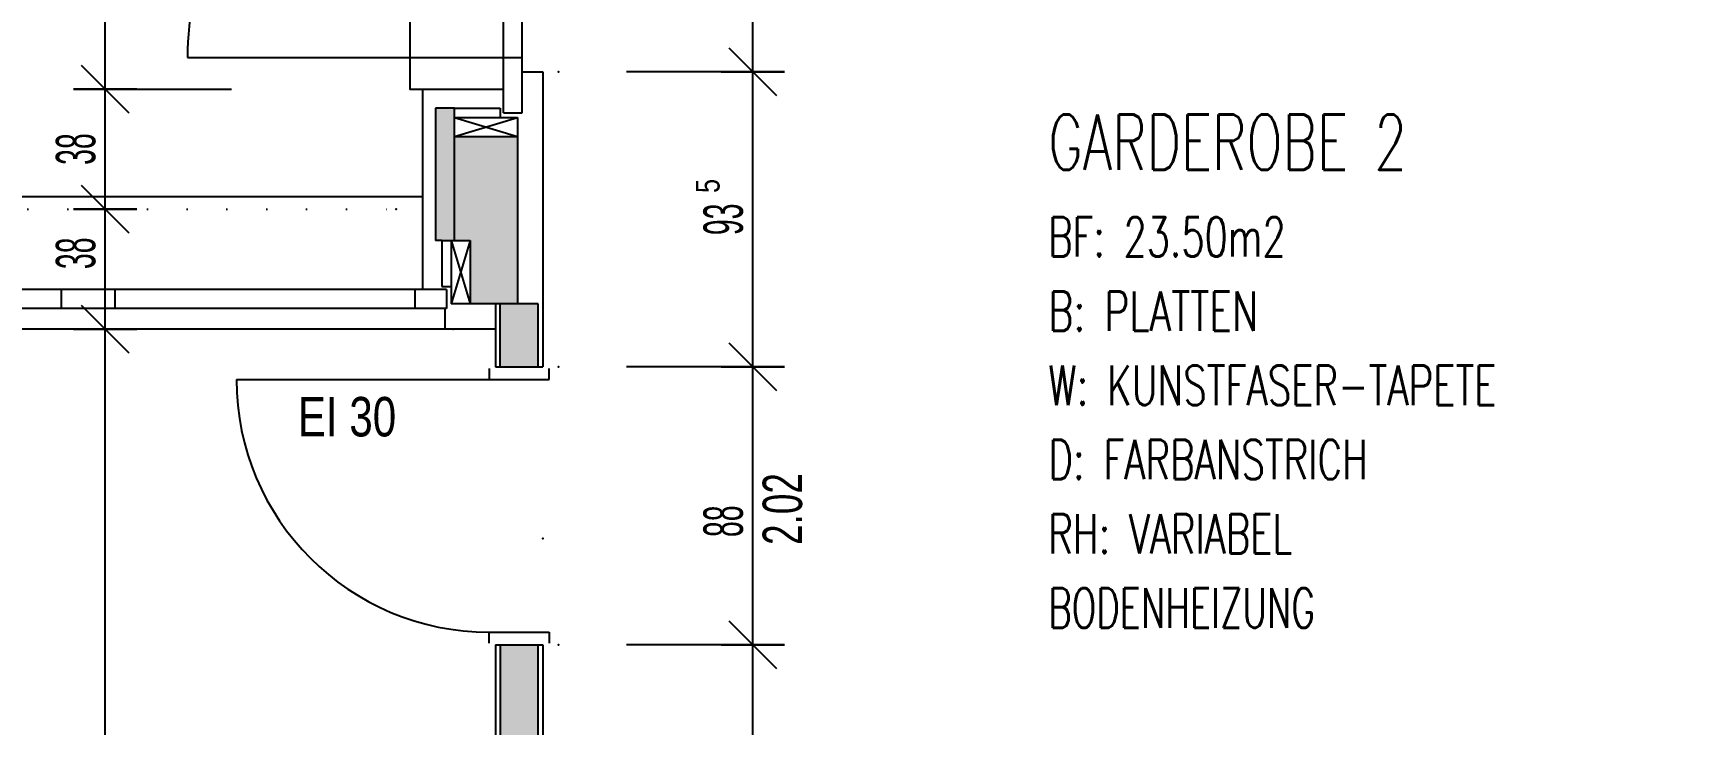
# Model space of a CAD drawing. Header units: millimetres. Extents: x -2875 to 2875, y -1485 to 1485.
# Drawn here: x 602 to 1124, y 189 to 408 of the extents above; entities that cross this region are included whole.
import ezdxf
from ezdxf.enums import TextEntityAlignment as Align

# ---------------------------------------------------------------- set-up
doc = ezdxf.new("R2010")
doc.units = ezdxf.units.MM
doc.header["$LTSCALE"] = 50
doc.linetypes.add('DOT', pattern=[0.25, 0, -0.25])
doc.layers.get('0').update_dxf_attribs({"linetype": 'CONTINUOUS'})
for name, color, linetype in [('L', 7, 'CONTINUOUS'), ('MASSE', 7, 'CONTINUOUS'), ('SCHRAFF', 7, 'CONTINUOUS')]:
    doc.layers.add(name, color=color, linetype=linetype)
doc.styles.add('SIMPLEX', font='simplex')
doc.dimstyles.new('CAD400-DIM153', dxfattribs={"dimscale": 5, "dimtxt": 2.5, "dimasz": 0, "dimexe": 2, "dimexo": 21.37, "dimgap": 0.09, "dimtad": 1, "dimdec": 4, "dimzin": 0, "dimdsep": 46, "dimtxsty": 'Standard', "dimtsz": 0.799999, "dimcen": 0, "dimdle": 0.2, "dimclrd": 4, "dimclre": 4, "dimclrt": 2, "dimadec": 0, "dimazin": 0, "dimtfac": 1, "dimtdec": 4, "dimtmove": 0, "dimatfit": 3, "dimfxl": 0, "dimtolj": 1, "dimtzin": 0, "dimarcsym": 0})
doc.dimstyles.new('CAD400-DIM154', dxfattribs={"dimscale": 5, "dimtxt": 2.5, "dimasz": 0, "dimexe": 2, "dimexo": 18.23, "dimgap": 0.09, "dimtad": 1, "dimdec": 4, "dimzin": 0, "dimdsep": 46, "dimtxsty": 'Standard', "dimtsz": 0.799999, "dimcen": 0, "dimdle": 0.2, "dimclrd": 4, "dimclre": 4, "dimclrt": 2, "dimadec": 0, "dimazin": 0, "dimtfac": 1, "dimtdec": 4, "dimtmove": 0, "dimatfit": 3, "dimfxl": 0, "dimtolj": 1, "dimtzin": 0, "dimarcsym": 0})
doc.dimstyles.new('CAD400-DIM155', dxfattribs={"dimscale": 5, "dimtxt": 2.5, "dimasz": 0, "dimexe": 2, "dimexo": 13.87, "dimgap": 0.09, "dimtad": 1, "dimdec": 4, "dimzin": 0, "dimdsep": 46, "dimtxsty": 'Standard', "dimtsz": 0.799999, "dimcen": 0, "dimdle": 0.2, "dimclrd": 4, "dimclre": 4, "dimclrt": 2, "dimadec": 0, "dimazin": 0, "dimtfac": 1, "dimtdec": 4, "dimtmove": 0, "dimatfit": 3, "dimfxl": 0, "dimtolj": 1, "dimtzin": 0, "dimarcsym": 0})
doc.dimstyles.new('CAD400-DIM182', dxfattribs={"dimscale": 5, "dimtxt": 2.5, "dimasz": 0, "dimexe": 2, "dimexo": 7.29, "dimgap": 0.09, "dimtad": 0, "dimdec": 4, "dimzin": 0, "dimdsep": 46, "dimtxsty": 'Standard', "dimtsz": 0.799999, "dimcen": 0, "dimdle": 0.2, "dimclrd": 4, "dimclre": 4, "dimclrt": 2, "dimadec": 0, "dimazin": 0, "dimtfac": 1, "dimtdec": 4, "dimtix": 1, "dimtmove": 0, "dimatfit": 3, "dimfxl": 0, "dimtolj": 1, "dimtzin": 0, "dimarcsym": 0})
doc.dimstyles.new('CAD400-DIM184', dxfattribs={"dimscale": 5, "dimtxt": 2.5, "dimasz": 0, "dimexe": 2, "dimexo": 7.29, "dimgap": 0.09, "dimtad": 1, "dimdec": 4, "dimzin": 0, "dimdsep": 46, "dimtxsty": 'Standard', "dimtsz": 0.799999, "dimcen": 0, "dimdle": 0.2, "dimclrd": 4, "dimclre": 4, "dimclrt": 2, "dimadec": 0, "dimazin": 0, "dimtfac": 1, "dimtdec": 4, "dimtmove": 0, "dimatfit": 3, "dimfxl": 0, "dimtolj": 1, "dimtzin": 0, "dimarcsym": 0})
doc.dimstyles.new('CAD400-DIM24', dxfattribs={"dimscale": 5, "dimtxt": 2.5, "dimasz": 0, "dimexe": 2, "dimexo": 42.254, "dimgap": 0.09, "dimtad": 1, "dimdec": 4, "dimzin": 0, "dimdsep": 46, "dimtxsty": 'Standard', "dimtsz": 0.799999, "dimcen": 0, "dimdle": 0.2, "dimclrd": 4, "dimclre": 4, "dimclrt": 2, "dimadec": 0, "dimazin": 0, "dimtfac": 1, "dimtdec": 4, "dimtmove": 0, "dimatfit": 3, "dimfxl": 0, "dimtolj": 1, "dimtzin": 0, "dimarcsym": 0})
doc.dimstyles.new('CAD400-DIM25', dxfattribs={"dimscale": 5, "dimtxt": 2.5, "dimasz": 0, "dimexe": 2, "dimexo": 26.577, "dimgap": 0.09, "dimtad": 1, "dimdec": 4, "dimzin": 0, "dimdsep": 46, "dimtxsty": 'Standard', "dimtsz": 0.799999, "dimcen": 0, "dimdle": 0.2, "dimclrd": 4, "dimclre": 4, "dimclrt": 2, "dimadec": 0, "dimazin": 0, "dimtfac": 1, "dimtdec": 4, "dimtmove": 0, "dimatfit": 3, "dimfxl": 0, "dimtolj": 1, "dimtzin": 0, "dimarcsym": 0})
doc.dimstyles.new('CAD400-DIM49', dxfattribs={"dimscale": 5, "dimtxt": 2.5, "dimasz": 0, "dimexe": 2, "dimexo": 14.31, "dimgap": 0.09, "dimtad": 0, "dimdec": 4, "dimzin": 0, "dimdsep": 46, "dimtxsty": 'Standard', "dimtsz": 0.799999, "dimcen": 0, "dimdle": 0.2, "dimclrd": 4, "dimclre": 4, "dimclrt": 2, "dimadec": 0, "dimazin": 0, "dimtfac": 1, "dimtdec": 4, "dimtix": 1, "dimtmove": 0, "dimatfit": 3, "dimfxl": 0, "dimtolj": 1, "dimtzin": 0, "dimarcsym": 0})

# ---------------------------------------------------------------- blocks, each defined once
blk = doc.blocks.new('holzfaser')
at = {"layer": 'SCHRAFF'}
blk.add_hatch(color=252, dxfattribs=at).paths.add_polyline_path([(735.549724, 342.245302), (735.549709, 384.245302), (729.549714, 384.245302), (729.549729, 342.245302), (735.549724, 342.245302)], is_closed=False, flags=16)
blk = doc.blocks.new('daemm')
at = {"layer": 'SCHRAFF'}
blk.add_hatch(color=41, dxfattribs=at).paths.add_polyline_path([(740.549709, 322.245302), (755.549729, 322.245302), (755.549709, 375.245302), (735.549709, 375.245302), (735.549719, 342.245302), (740.549709, 342.245302), (740.549709, 322.245302)], is_closed=False, flags=16)
blk = doc.blocks.new('holz-2')
at = {"layer": 'SCHRAFF'}
for points in [[(750.049634, 322.245302), (750.049634, 302.245277), (762.049694, 302.245282), (762.049699, 322.245302), (755.549724, 322.245302), (750.049629, 322.245302)], [(2.049714, 63.745302), (2.049714, -501.754673), (14.049714, -501.754668), (14.049719, -188.154673), (499.549709, -188.154673), (499.549709, -677.754683), (511.549694, -677.754678), (511.549699, -188.154673), (997.149699, -188.154673), (997.149699, -501.754673), (1009.149699, -501.754668), (1009.149704, 63.745302), (1123.549709, 63.745302), (1123.549699, 79.745302), (762.049699, 79.745302), (762.049699, 214.245282), (750.049629, 214.245277), (750.049634, 50.245307), (762.049694, 50.245312), (762.049699, 63.745302), (997.149699, 63.745302), (997.149699, -176.154678), (762.049699, -176.154678), (762.049699, -37.754673), (750.049629, -37.754668), (750.049634, -176.154678), (260.949749, -176.154678), (260.949749, 214.245287), (249.049714, 214.245282), (249.049719, 79.745302), (235.549694, 79.745302), (235.549694, 63.745302), (249.049719, 63.745302), (249.049719, -176.154678), (14.049719, -176.154678), (14.049719, 63.745302), (147.549699, 63.745302), (147.549689, 79.745302), (-112.450261, 79.745302), (-112.450261, 63.745302), (2.049714, 63.745302)]]:
    blk.add_hatch(color=41, dxfattribs=at).paths.add_polyline_path(points, is_closed=False, flags=16)
blk = doc.blocks.new('holzfaser-3')
at = {"layer": 'L', "color": 4, "linetype": 'Continuous'}
for p, q in [((729.549719, 384.245302), (729.549734, 342.245302)), ((735.549719, 384.245302), (729.549719, 384.245302)), ((731.549709, 342.245302), (729.549729, 342.245302))]:
    blk.add_line(p, q, dxfattribs=at)
blk = doc.blocks.new('rahmen-3')
at = {"layer": 'L', "color": 2, "linetype": 'Continuous'}
for p, q in [((733.049709, 326.745302), (278.049729, 326.745302)), ((278.049729, 326.745302), (278.049729, 320.745302)), ((288.049729, 326.745302), (288.049729, 320.745302)), ((383.049724, 326.745302), (383.049724, 320.745302)), ((400.049724, 326.745302), (400.049724, 320.745302)), ((611.049724, 326.745302), (611.049724, 320.745302)), ((628.049724, 326.745302), (628.049724, 320.745302)), ((723.049729, 326.745302), (723.049729, 320.745302)), ((733.049709, 326.745302), (733.049709, 320.745302)), ((733.049709, 320.745302), (278.049729, 320.745302))]:
    blk.add_line(p, q, dxfattribs=at)
blk = doc.blocks.new('alu-4')
at = {"layer": 'L', "color": 3, "linetype": 'Continuous'}
blk.add_line((285.549734, 356.245302), (725.549734, 356.245302), dxfattribs=at)
blk = doc.blocks.new('t-standart-4')
at = {"layer": 'L', "color": 3, "linetype": 'Continuous'}
blk.add_line((666.549651, 298.245274), (746.549656, 298.245284), dxfattribs=at)
at = {"layer": 'L', "color": 2, "linetype": 'Continuous'}
for p, q in [((746.549656, 301.745284), (746.549656, 298.245284)), ((746.549656, 298.245284), (765.549731, 298.245284)), ((765.549731, 298.245284), (765.549731, 301.745284)), ((746.549656, 214.745279), (746.549656, 218.245279)), ((746.549656, 218.245279), (765.549731, 218.245279)), ((765.549731, 218.245279), (765.549731, 214.745279))]:
    blk.add_line(p, q, dxfattribs=at)
at = {"layer": 'L', "color": 3, "linetype": 'Continuous'}
blk.add_arc((746.549655, 298.24529), 80.000004, 180.000008, 270, dxfattribs=at)
blk = doc.blocks.new('alu-14')
at = {"layer": 'L', "color": 4, "linetype": 'Continuous'}
for p, q in [((721.549714, 390.245302), (721.549719, 510.245302)), ((721.549719, 510.245302), (725.549719, 510.245302)), ((721.549714, 390.245302), (725.549714, 390.245302))]:
    blk.add_line(p, q, dxfattribs=at)
blk = doc.blocks.new('*D121')
at = {"layer": 'MASSE', "color": 4, "linetype": 'ByBlock'}
for p, q in [((748.549662, 18.000003), (748.549662, 38.000003)), ((763.549733, 40.745323), (763.549733, 18.000003)), ((756.049662, 35.500003), (741.049662, 20.500003)), ((756.049733, 20.500003), (771.049733, 35.500003)), ((748.549662, 28.000003), (763.549733, 28.000003))]:
    blk.add_line(p, q, dxfattribs=at)
at = {"layer": 'MASSE', "color": 9, "linetype": 'ByBlock'}
for p in [(763.54973, 247.88668), (748.54966, -174.654685)]:
    blk.add_point(p, dxfattribs=at)
at = {"layer": 'MASSE', "color": 2, "width": 0.671642}
blk.add_text('15', height=12.5, dxfattribs=at).set_placement((736.549645, 31.125), align=Align.CENTER)
blk = doc.blocks.new('*D122')
at = {"layer": 'MASSE', "color": 4, "linetype": 'ByBlock'}
for p, q in [((763.549733, 38.000003), (763.549733, 18.000003)), ((995.649733, 18.000003), (995.649733, 38.000003)), ((771.049733, 35.500003), (756.049733, 20.500003)), ((988.149733, 20.500003), (1003.149733, 35.500003)), ((763.549733, 28.000003), (995.649733, 28.000003))]:
    blk.add_line(p, q, dxfattribs=at)
at = {"layer": 'MASSE', "color": 9, "linetype": 'ByBlock'}
for p in [(763.54973, 247.88668), (995.64973, 93.8867)]:
    blk.add_point(p, dxfattribs=at)
at = {"layer": 'MASSE', "color": 2, "width": 0.66}
blk.add_text('2.32', height=12.5, dxfattribs=at).set_placement((879.59973, 31.125), align=Align.CENTER)
blk = doc.blocks.new('text-3')
at = {"layer": 'L', "color": 7, "style": 'SIMPLEX', "width": 0.691117}
blk.add_text('GARDEROBE 2', height=17.5, dxfattribs=at).set_placement((923.564245, 364.67577))
at = {"layer": 'L', "color": 3, "style": 'SIMPLEX'}
for s, width, p in [('BF: 23.50m2', 0.684061, (923.56454, 337.17947)), ('B: PLATTEN', 0.704795, (923.56454, 313.67947)), ('W: KUNSTFASER-TAPETE', 0.693404, (923.56454, 290.17947)), ('D: FARBANSTRICH', 0.691691, (923.56454, 266.67947)), ('RH: VARIABEL', 0.689773, (923.56454, 243.17947)), ('BODENHEIZUNG', 0.658972, (923.56454, 219.67947))]:
    blk.add_text(s, height=12.5, dxfattribs=dict(at, width=width)).set_placement(p)
blk = doc.blocks.new('text-19')
at = {"layer": 'L', "color": 20, "width": 0.798082}
blk.add_text('EI 30', height=12.5, dxfattribs=at).set_placement((701.54974, 292.745285), align=Align.TOP_CENTER)
blk = doc.blocks.new('*D396')
at = {"layer": 'MASSE', "color": 4, "linetype": 'ByBlock'}
for p, q in [((632.500003, 306.745302), (617.500003, 321.745302)), ((615.000003, 314.245302), (635.000003, 314.245302)), ((625.000003, -174.654683), (625.000003, 314.245302)), ((617.500003, -167.154683), (632.500003, -182.154683)), ((635.000003, -174.654683), (615.000003, -174.654683))]:
    blk.add_line(p, q, dxfattribs=at)
at = {"layer": 'MASSE', "color": 9, "linetype": 'ByBlock'}
for p in [(735.149385, 314.2453), (748.54966, -174.654685)]:
    blk.add_point(p, dxfattribs=at)
at = {"layer": 'MASSE', "color": 2, "width": 0.66}
blk.add_text('4.89', height=12.5, rotation=90, dxfattribs=at).set_placement((621.875, 128.09039), align=Align.CENTER)
blk = doc.blocks.new('*D397')
at = {"layer": 'MASSE', "color": 4, "linetype": 'ByBlock'}
for p, q in [((632.500003, 344.745302), (617.500003, 359.745302)), ((615.000003, 352.245302), (635.000003, 352.245302)), ((625.000003, 314.245302), (625.000003, 352.245302)), ((617.500003, 321.745302), (632.500003, 306.745302)), ((635.000003, 314.245302), (615.000003, 314.245302))]:
    blk.add_line(p, q, dxfattribs=at)
at = {"layer": 'MASSE', "color": 9, "linetype": 'ByBlock'}
for p in [(717.149385, 352.2453), (735.149385, 314.2453)]:
    blk.add_point(p, dxfattribs=at)
at = {"layer": 'MASSE', "color": 2, "width": 0.538922}
blk.add_text('38', height=12.5, rotation=90, dxfattribs=at).set_placement((621.875, 338.2453), align=Align.CENTER)
blk = doc.blocks.new('*D398')
at = {"layer": 'MASSE', "color": 4, "linetype": 'ByBlock'}
for p, q in [((632.500003, 382.745302), (617.500003, 397.745302)), ((615.000003, 390.245302), (665.000003, 390.245302)), ((625.000003, 352.245302), (625.000003, 390.245302)), ((617.500003, 359.745302), (632.500003, 344.745302)), ((635.000003, 352.245302), (615.000003, 352.245302))]:
    blk.add_line(p, q, dxfattribs=at)
at = {"layer": 'MASSE', "color": 9, "linetype": 'ByBlock'}
for p in [(721.549715, 390.2453), (717.149385, 352.2453)]:
    blk.add_point(p, dxfattribs=at)
at = {"layer": 'MASSE', "color": 2, "width": 0.538922}
blk.add_text('38', height=12.5, rotation=90, dxfattribs=at).set_placement((621.875, 371.2453), align=Align.CENTER)
blk = doc.blocks.new('*D399')
at = {"layer": 'MASSE', "color": 4, "linetype": 'ByBlock'}
for p, q in [((632.500003, 502.745302), (617.500003, 517.745302)), ((615.000003, 510.245302), (665.000003, 510.245302)), ((625.000003, 390.245302), (625.000003, 510.245302)), ((617.500003, 397.745302), (632.500003, 382.745302)), ((635.000003, 390.245302), (615.000003, 390.245302))]:
    blk.add_line(p, q, dxfattribs=at)
at = {"layer": 'MASSE', "color": 9, "linetype": 'ByBlock'}
for p in [(721.54972, 510.2453), (721.549715, 390.2453)]:
    blk.add_point(p, dxfattribs=at)
at = {"layer": 'MASSE', "color": 2}
for s, width, p in [('1.20', 0.792, (621.875, 437.8703)), ('2.12', 0.741573, (640.625, 437.8703))]:
    blk.add_text(s, height=12.5, rotation=90, dxfattribs=dict(at, width=width)).set_placement(p)
blk = doc.blocks.new('gips-2')
at = {"layer": 'L', "color": 9, "linetype": 'Continuous'}
for p, q in [((748.549665, 322.2453), (748.549655, 302.245275)), ((763.54973, 322.2453), (763.54972, 302.24528)), ((748.549655, 302.245275), (750.04963, 302.245275)), ((762.049695, 302.24528), (763.54972, 302.24528)), ((748.54964, 214.245275), (748.54965, 50.245305)), ((748.54964, 214.245275), (750.049635, 214.245275)), ((762.049695, 214.24528), (763.549705, 214.24528)), ((763.549705, 214.24528), (763.54972, 81.2453))]:
    blk.add_line(p, q, dxfattribs=at)
blk = doc.blocks.new('daemm-3')
at = {"layer": 'L', "color": 4, "linetype": 'Continuous'}
for p, q in [((735.549714, 375.245302), (755.549714, 381.245302)), ((735.549714, 381.245302), (755.549714, 375.245302)), ((734.549709, 342.245302), (740.549709, 322.245302)), ((740.549714, 342.245302), (734.549709, 322.245302))]:
    blk.add_line(p, q, dxfattribs=at)
at = {"layer": 'L', "color": 3, "linetype": 'Continuous'}
for p, q in [((735.549724, 342.245302), (735.549719, 384.245302)), ((735.549719, 384.245302), (750.049719, 384.245302)), ((735.549719, 381.245302), (755.549719, 381.245302)), ((750.049719, 384.245302), (750.049719, 381.245302)), ((755.549719, 381.245302), (755.549734, 322.245302)), ((735.549714, 375.245302), (755.549714, 375.245302)), ((731.549714, 342.245302), (740.549714, 342.245302)), ((731.549714, 342.245302), (731.549714, 327.745302)), ((734.549714, 342.245302), (734.549714, 322.245302)), ((740.549714, 342.245302), (740.549714, 322.245302)), ((731.549714, 327.745302), (734.549714, 327.745302)), ((755.549734, 322.245302), (734.549714, 322.245302))]:
    blk.add_line(p, q, dxfattribs=at)
blk = doc.blocks.new('holz-10')
at = {"layer": 'L', "color": 1, "linetype": 'Continuous'}
for p, q in [((757.049704, 395.745307), (763.549704, 395.745307)), ((763.549704, 395.745307), (763.549729, 322.245302)), ((725.549734, 326.745302), (725.549719, 390.245302)), ((725.549719, 390.245302), (751.049719, 390.245302)), ((732.549734, 320.745302), (732.549734, 314.245302)), ((748.549659, 314.245302), (732.549734, 314.245302))]:
    blk.add_line(p, q, dxfattribs=at)
at = {"layer": 'L', "color": 4, "linetype": 'DOT'}
blk.add_line((285.549734, 352.245302), (725.549734, 352.245302), dxfattribs=at)
at = {"layer": 'L', "color": 3, "linetype": 'Continuous'}
blk.add_line((732.549734, 314.245302), (278.549734, 314.245302), dxfattribs=at)
blk = doc.blocks.new('holz-12')
at = {"layer": 'L', "color": 3, "linetype": 'Continuous'}
for p, q in [((750.049639, 302.245277), (750.049639, 322.245302)), ((762.049704, 322.245302), (755.549729, 322.245302)), ((762.049704, 302.245282), (762.049704, 322.245302)), ((750.049634, 302.245277), (762.049699, 302.245282)), ((750.049634, 214.245277), (762.049699, 214.245282)), ((750.049639, 214.245277), (750.049639, 50.245307)), ((762.049704, 79.745302), (762.049704, 214.245282))]:
    blk.add_line(p, q, dxfattribs=at)
blk = doc.blocks.new('rahmen-17')
at = {"layer": 'L', "color": 2, "linetype": 'Continuous'}
for p, q in [((751.049714, 382.745298), (751.049714, 517.745298)), ((751.049714, 517.745298), (757.049714, 517.745298)), ((757.049714, 382.745298), (757.049714, 517.745298)), ((751.049714, 500.245308), (757.049714, 500.245308)), ((751.049714, 400.245308), (757.049714, 400.245308)), ((751.049714, 382.745298), (757.049714, 382.745298))]:
    blk.add_line(p, q, dxfattribs=at)
at = {"layer": 'L', "color": 4, "linetype": 'Continuous'}
blk.add_line((651.049714, 400.245308), (751.049714, 400.245308), dxfattribs=at)
blk.add_arc((751.049714, 400.245318), 100, 90, 180.000006, dxfattribs=at)
blk = doc.blocks.new('*D487')
at = {"layer": 'MASSE', "color": 4, "linetype": 'ByBlock'}
for p, q in [((837.500003, 206.745283), (822.500003, 221.745283)), ((840.000003, 214.245283), (790.000003, 214.245283)), ((830.000003, 81.245302), (830.000003, 214.245283)), ((822.500003, 88.745302), (837.500003, 73.745302)), ((820.000003, 81.245302), (840.000003, 81.245302))]:
    blk.add_line(p, q, dxfattribs=at)
at = {"layer": 'MASSE', "color": 9, "linetype": 'ByBlock'}
for p in [(768.549725, 214.24528), (768.54972, 81.2453)]:
    blk.add_point(p, dxfattribs=at)
at = {"layer": 'MASSE', "color": 2, "width": 0.741573}
blk.add_text('1.33', height=12.5, rotation=90, dxfattribs=at).set_placement((826.875, 147.74529), align=Align.CENTER)
blk = doc.blocks.new('*D488')
at = {"layer": 'MASSE', "color": 4, "linetype": 'ByBlock'}
for p, q in [((837.500003, 294.745282), (822.500003, 309.745282)), ((840.000003, 302.245282), (790.000003, 302.245282)), ((830.000003, 214.245283), (830.000003, 302.245282)), ((822.500003, 221.745283), (837.500003, 206.745283)), ((820.000003, 214.245283), (840.000003, 214.245283))]:
    blk.add_line(p, q, dxfattribs=at)
at = {"layer": 'MASSE', "color": 9, "linetype": 'ByBlock'}
for p in [(768.549725, 302.24528), (768.549725, 214.24528)]:
    blk.add_point(p, dxfattribs=at)
at = {"layer": 'MASSE', "color": 2}
for s, width, p in [('2.02', 0.699647, (845.625, 245.87028)), (' 88', 0.539326, (826.875, 245.87028))]:
    blk.add_text(s, height=12.5, rotation=90, dxfattribs=dict(at, width=width)).set_placement(p)
blk = doc.blocks.new('*D489')
at = {"layer": 'MASSE', "color": 4, "linetype": 'ByBlock'}
for p, q in [((837.500003, 388.245308), (822.500003, 403.245308)), ((840.000003, 395.745308), (790.000003, 395.745308)), ((830.000003, 302.245282), (830.000003, 395.745308)), ((822.500003, 309.745282), (837.500003, 294.745282)), ((820.000003, 302.245282), (840.000003, 302.245282))]:
    blk.add_line(p, q, dxfattribs=at)
at = {"layer": 'MASSE', "color": 9, "linetype": 'ByBlock'}
for p in [(768.549715, 395.745305), (768.549725, 302.24528)]:
    blk.add_point(p, dxfattribs=at)
at = {"layer": 'MASSE', "color": 3, "width": 0.79602}
blk.add_text('5', height=7.5, rotation=90, dxfattribs=at).set_placement((819.5, 357.34529))
at = {"layer": 'MASSE', "color": 2, "width": 0.538922}
blk.add_text('93', height=12.5, rotation=90, dxfattribs=at).set_placement((826.875, 348.99529), align=Align.CENTER)
blk = doc.blocks.new('*D490')
at = {"layer": 'MASSE', "color": 4, "linetype": 'ByBlock'}
for p, q in [((837.500003, 497.245308), (822.500003, 512.245307)), ((840.000003, 504.745308), (790.000003, 504.745308)), ((830.000003, 395.745308), (830.000003, 504.745308)), ((822.500003, 403.245308), (837.500003, 388.245308)), ((820.000003, 395.745308), (840.000003, 395.745308))]:
    blk.add_line(p, q, dxfattribs=at)
at = {"layer": 'MASSE', "color": 9, "linetype": 'ByBlock'}
for p in [(768.549715, 504.745305), (768.549715, 395.745305)]:
    blk.add_point(p, dxfattribs=at)
at = {"layer": 'MASSE', "color": 2, "width": 0.792}
blk.add_text('1.09', height=12.5, rotation=90, dxfattribs=at).set_placement((826.875, 450.245305), align=Align.CENTER)

msp = doc.modelspace()

# ---------------------------------------------------------------- block references
for name in ['holzfaser', 'daemm', 'holz-2']:
    msp.add_blockref(name, (0, 0))
at = {"layer": 'L'}
for name in ['holz-10', 'holzfaser-3', 'daemm-3', 'holz-12', 'gips-2', 'text-19', 'rahmen-17', 'alu-14', 'text-3', 'alu-4', 'rahmen-3', 't-standart-4']:
    msp.add_blockref(name, (0, 0), dxfattribs=at)

# ---------------------------------------------------------------- dimensions: what is measured, and where the dimension line sits
at = {"layer": 'MASSE', "color": 4}
for base, p1, p2, dimstyle, picture, middle in [((625.000003, 390.245302), (721.549715, 390.2453), (721.54972, 510.2453), 'CAD400-DIM49', '*D399', (625, 450.2453)), ((830.000003, 395.745308), (768.549715, 395.745305), (768.549715, 504.745305), 'CAD400-DIM184', '*D490', (820.625, 450.245305)), ((830.000003, 302.245282), (768.549725, 302.24528), (768.549715, 395.745305), 'CAD400-DIM184', '*D489', (820.625, 352.59529)), ((625.000003, 352.245302), (717.149385, 352.2453), (721.549715, 390.2453), 'CAD400-DIM155', '*D398', (615.625, 371.2453)), ((625.000003, 314.245302), (735.149385, 314.2453), (717.149385, 352.2453), 'CAD400-DIM154', '*D397', (615.625, 338.2453)), ((625.000003, -174.654683), (748.54966, -174.654685), (735.149385, 314.2453), 'CAD400-DIM153', '*D396', (615.625, 128.09039)), ((830.000003, 214.245283), (768.549725, 214.24528), (768.549725, 302.24528), 'CAD400-DIM182', '*D488', (830, 258.24528)), ((830.000003, 81.245302), (768.54972, 81.2453), (768.549725, 214.24528), 'CAD400-DIM184', '*D487', (820.625, 147.74529))]:
    dim = msp.add_linear_dim(base=base, p1=p1, p2=p2, angle=90, dimstyle=dimstyle, dxfattribs=at)
    dim.commit()
    dim.dimension.update_dxf_attribs({"geometry": picture, "text_midpoint": middle, "dimtype": 128})
for base, p1, p2, dimstyle, picture, middle in [((748.549662, 28.000003), (748.54966, -174.654685), (763.54973, 247.88668), 'CAD400-DIM24', '*D121', (736.549645, 37.375)), ((763.549733, 28.000003), (763.54973, 247.88668), (995.64973, 93.8867), 'CAD400-DIM25', '*D122', (879.59973, 37.375))]:
    dim = msp.add_linear_dim(base=base, p1=p1, p2=p2, dimstyle=dimstyle, dxfattribs=at)
    dim.commit()
    dim.dimension.update_dxf_attribs({"geometry": picture, "text_midpoint": middle, "dimtype": 128})

doc.saveas('drawing.dxf')
